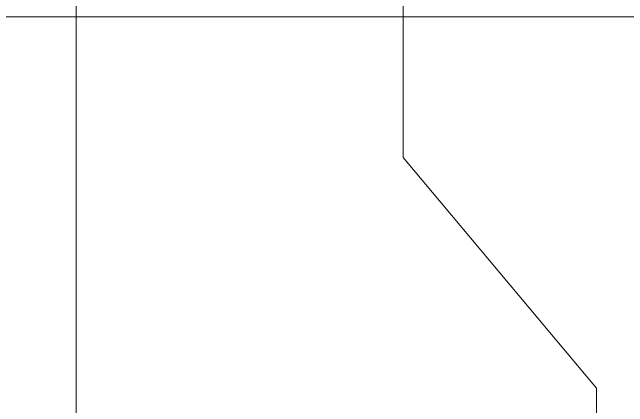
# Model space of a CAD drawing. Header units: millimetres. Extents: x -1113 to 415037, y -3642 to 28069.
# Drawn here: x 65569 to 67074, y -1368 to -405 of the extents above; entities that cross this region are included whole.
import ezdxf

# ---------------------------------------------------------------- set-up
doc = ezdxf.new("R2010")
doc.units = ezdxf.units.MM
for name, color, linetype, lineweight in [('0) Стена 3.93м', 3, 'Continuous', 60), ('A-WALL', 7, 'Continuous', 5), ('Оси', 7, 'Continuous', 9)]:
    doc.layers.add(name, color=color, linetype=linetype, lineweight=lineweight)

# ---------------------------------------------------------------- blocks, each defined once
blk = doc.blocks.new('1floor')
at = {"layer": 'A-WALL'}
blk.add_line((72280, -280), (-290, -280), dxfattribs=at)
at = {"layer": 'Оси'}
for p, q in [((66460, -623.5), (66460, 4376.5)), ((65660, -1906.3), (65660, 3093.7)), ((66460, -623.5), (66932.7, -1186.8)), ((66932.7, -1186.8), (66932.7, -1906.3))]:
    blk.add_line(p, q, dxfattribs=at)

msp = doc.modelspace()

# ---------------------------------------------------------------- block references
at = {"layer": '0) Стена 3.93м'}
msp.add_blockref('1floor', (64.7, -136.1), dxfattribs=at)

doc.saveas('drawing.dxf')
